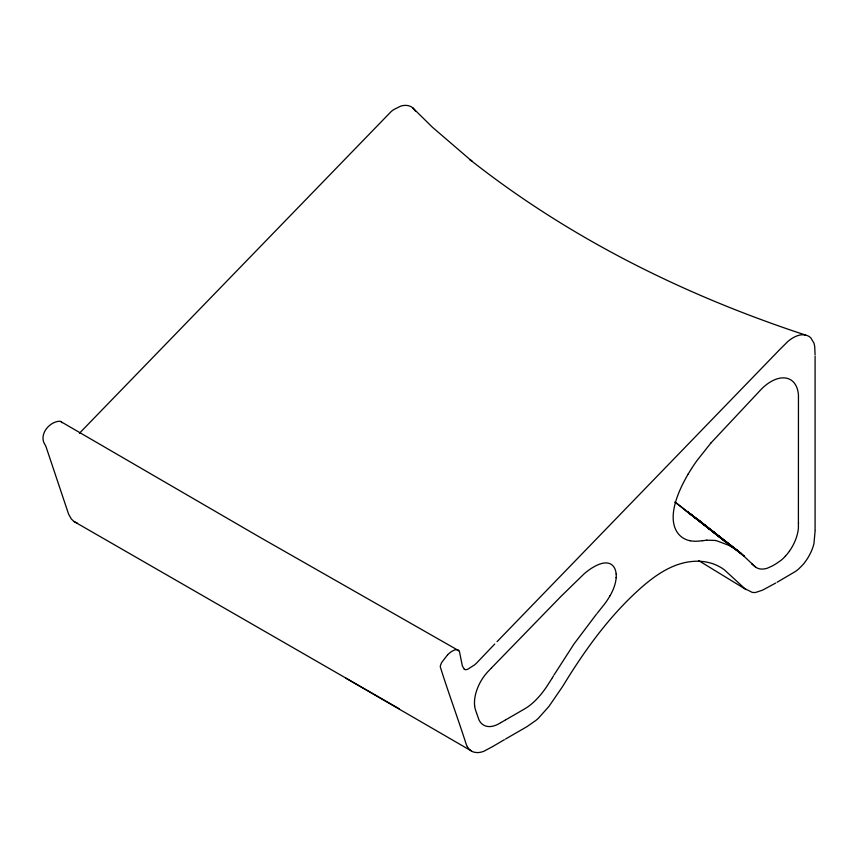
<?xml version="1.0" encoding="UTF-8"?>
<svg xmlns="http://www.w3.org/2000/svg" width="858" height="858" viewBox="0 0 858 858"><rect width="100%" height="100%" fill="white"/><g stroke="black" fill="none" stroke-linecap="round" stroke-linejoin="round"><path stroke-width="1.29" d="M815.089 530.501L815.089 356.113M815.089 531.156L813.952 543.564A27.842 16.077 -60 0 1 812.397 548.637L811.968 549.753A31.596 18.243 -60 0 1 808.161 557.368A32.121 18.544 -60 0 1 805.019 562.054A30.974 17.879 -60 0 1 802.777 564.832L798.777 568.865A34.62 19.991 -60 0 1 795.098 571.675L777.101 582.25M616.173 574.023A25.783 14.886 -60 0 1 616.205 577.681L616.162 577.552M616.151 577.745L616.13 578.056A26.201 15.122 -60 0 1 615.54 581.992L615.443 582.464A27.349 15.787 -60 0 1 614.253 586.593L614.071 587.14A29.74 17.171 -60 0 1 612.398 591.216L612.14 591.752A34.76 20.066 -60 0 1 610.059 595.709M610.07 595.709L609.77 596.224A44.82 25.869 -60 0 1 607.389 600.021L607.067 600.514A62.28 35.95 -60 0 1 604.493 604.139L597.254 613.223M554.032 674.978L574.023 643.929L596.546 614.049M553.453 675.943L552.305 677.863M551.994 678.378L546.525 686.904A71.032 41.012 -60 0 1 543.951 690.518L543.64 690.937A60.178 34.738 -60 0 1 540.883 694.444L540.604 694.776A53.711 31.006 -60 0 1 537.666 698.133L537.269 698.551A49.389 28.518 -60 0 1 534.298 701.533L533.901 701.908A48.273 27.874 -60 0 1 530.823 704.579L530.416 704.911A43.372 25.043 -60 0 1 527.273 707.239L523.637 709.469M562.784 686.218C584.287 650.89 608.697 616.848 639.596 589.081A158.612 91.581 -60 0 1 646.288 583.322L650.192 580.212A121.504 70.152 -60 0 1 657.024 575.257L661.003 572.683A103.175 59.567 -60 0 1 667.889 568.8L671.846 566.913A99.807 57.625 -60 0 1 678.635 564.307L682.507 563.17A110.382 63.728 -60 0 1 689.06 561.84L692.749 561.411A120.066 69.326 -60 0 1 698.97 561.239L702.445 561.475A124.035 71.611 -60 0 1 708.236 562.43L711.443 563.288A127.349 73.531 -60 0 1 716.741 565.315L719.648 566.784A141.667 81.789 -60 0 1 724.377 569.819L744.808 588.609L752.101 592.31A27.413 15.83 -60 0 0 755.555 592.46L762.43 590.207L775.707 583.054M562.451 686.732L548.852 706.542L538.256 718.382A45.603 26.33 -60 0 1 535.875 720.43L526.962 726.651L505.512 739.049M710.864 443.05L697.018 460.531A113.857 65.734 -60 0 0 695.162 463.159A105.952 61.175 -60 0 0 691.559 468.554M710.874 443.039L761.722 388.781A41.817 24.142 -60 0 1 766.173 384.856A38.406 22.169 -60 0 1 770.752 381.735A39.2 22.63 -60 0 1 775.332 379.493A39.028 22.533 -60 0 1 796.256 386.197A39.232 22.651 -60 0 1 797.726 390.369A38.256 22.083 -60 0 1 798.455 395.195L798.401 528.163A30.137 17.396 -60 0 1 797.414 533.912A31.521 18.2 -60 0 1 795.538 539.843A31.188 18.007 -60 0 1 789.403 551.201M779.085 350.203L787.976 341.366A33.537 19.359 -60 0 1 791.913 338.481A32.218 18.608 -60 0 1 797.061 335.886L798.734 335.349A30.405 17.557 -60 0 1 802.455 334.781A31.671 18.286 -60 0 1 808.129 335.971A31.714 18.308 -60 0 1 810.799 337.87L813.942 343.071A32.776 18.919 -60 0 1 814.746 347.05L815.089 354.815M778.571 350.761L498.466 640.207M497.05 641.666L498.058 640.626M491.409 668.017L560.918 596.449L583.933 574.013A74.614 43.072 -60 0 1 585.081 573.026L585.499 572.683A56.885 32.84 -60 0 1 588.62 570.238L589.038 569.937A50.257 29.022 -60 0 1 592.192 567.835L592.621 567.578A52.381 30.244 -60 0 1 595.784 565.819L596.203 565.615A44.959 25.954 -60 0 1 599.345 564.253L599.763 564.103A35.929 20.742 -60 0 1 602.831 563.234L603.228 563.159A30.663 17.707 -60 0 1 606.145 562.923L606.509 562.945A27.831 16.066 -60 0 1 609.159 563.416L609.491 563.534A26.459 15.272 -60 0 1 611.765 564.757L612.044 564.972A25.783 14.886 -60 0 1 613.845 566.934L614.049 567.245A25.461 14.704 -60 0 1 615.304 569.873L615.433 570.259A25.44 14.693 -60 0 1 616.087 573.455L616.141 573.916M491.066 668.371L487.784 671.793A35.039 20.227 -60 0 0 484.931 675.149L484.566 675.621A30.47 17.589 -60 0 0 482.046 679.279L481.724 679.793A31.435 18.147 -60 0 0 479.536 683.697L479.279 684.234A31.178 17.997 -60 0 0 477.488 688.288L477.305 688.76A31.253 18.039 -60 0 0 475.943 692.91L475.793 693.446A31.178 17.997 -60 0 0 474.935 697.468L474.86 697.929A31.446 18.157 -60 0 0 474.495 701.823L474.485 702.327A30.438 17.578 -60 0 0 474.646 705.877M494.755 644.015L476.93 662.708A38.16 22.029 -60 0 1 474.538 664.907L467.696 669.261A9.556 5.513 -60 0 1 464.275 669.326M79.419 433.269L391.28 111.443A29.955 17.299 -60 0 1 393.715 109.62L400.568 106.199A30.877 17.825 -60 0 1 404.354 105.427A31.446 18.157 -60 0 1 410.167 106.285A31.403 18.125 -60 0 1 412.934 108.001L415.433 111.036M447.576 654.826L441.816 662.312A9.116 5.266 -60 0 0 440.251 666.73C448.305 692.513 457.957 718.511 466.291 744.508A41.495 23.96 -60 0 0 467.288 746.535M492.674 746.546L504.386 739.693M492.449 746.675L484.073 751.168A33.655 19.434 -60 0 1 480.212 752.305A32.239 18.619 -60 0 1 477.037 752.595L474.12 752.187A30.373 17.535 -60 0 1 471.171 750.825L345.978 678.26M500.922 722.597L505.308 720.055M500.525 722.833L498.176 724.141A32.196 18.586 -60 0 1 494.98 725.536L494.626 725.654A30.985 17.889 -60 0 1 491.537 726.404L491.141 726.458A31.296 18.072 -60 0 1 488.288 726.522L487.923 726.479A31.21 18.018 -60 0 1 485.328 725.879L485.081 725.793A31.296 18.072 -60 0 1 480.555 722.436L480.383 722.189A31.21 18.018 -60 0 1 478.925 719.733L476.598 713.159M523.423 709.598L505.737 719.808M702.423 540.722L706.713 540.175M702.412 540.722L698.176 541.151A86.111 49.721 -60 0 1 694.036 541.205A66.86 38.599 -60 0 1 690.089 540.744M706.724 540.175L714.843 540.422A103.185 59.577 -60 0 1 717.202 540.958L729.193 545.441L738.749 551.437M805.469 335.038C685.038 295.517 569.573 238.363 469.862 159.599L471.954 161.218L432.325 127.145L412.73 107.829M61.958 422.704L61.401 422.039A10.714 6.188 -60 0 0 60.189 421.235C49.55 421.117 37.924 434.985 45.345 445.205A84.738 48.917 -60 0 1 46.15 447.115L68.597 514.135L71.364 519.036L74.153 521.61L399.142 708.751M464.328 669.229L462.344 665.915L459.545 651.951A13.9 8.022 -60 0 0 458.805 650.707L259.406 536.979L61.1 421.761M698.691 560.606L746.181 589.639M470.602 750.418L471.171 750.825M785.392 556.156A29.504 17.031 -60 0 1 781.037 560.317L776.458 563.502A80.266 46.343 -60 0 1 771.857 566.173L767.288 568.21A29.687 17.139 -60 0 1 762.923 569.047A31.692 18.297 -60 0 1 758.955 568.672A30.888 17.836 -60 0 1 755.555 567.063L739.489 552.037L710.488 529.558L741.666 553.86L687.719 511.915L744.497 556.413L685.242 510.242M674.999 502.112L721.01 538.009L690.154 513.674L715.862 533.601L713.212 531.52M675.128 502.059L725.289 541.677M722.05 539.071L697.382 519.111L725.557 541.924M727.552 543.597L730.555 546.117M751.544 563.706L755.544 567.052M458.805 650.718L458.376 650.257A8.248 4.762 -60 0 0 457.539 649.742L454.869 649.817L451.587 651.49A23.187 13.385 -60 0 0 447.576 654.836M476.533 712.966L475.375 709.512A34.856 20.12 -60 0 1 474.699 706.338L474.646 705.877M798.53 522.779L798.541 523.444M77.134 522.908A28.797 16.624 -60 0 1 74.153 521.61M470.592 750.418A34.384 19.852 -60 0 1 467.288 746.524M789.381 551.222A31.714 18.308 -60 0 1 785.402 556.156M690.079 540.733A61.454 35.478 -60 0 1 686.411 539.671A59.867 34.567 -60 0 1 683.054 537.977A56.489 32.615 -60 0 1 680.062 535.66A52.306 30.202 -60 0 1 677.509 532.711A48.187 27.821 -60 0 1 675.482 529.118A44.755 25.837 -60 0 1 674.045 524.892A42.074 24.292 -60 0 1 673.283 520.098A41.356 23.874 -60 0 1 673.24 514.811A43.769 25.268 -60 0 1 673.916 509.169A48.638 28.078 -60 0 1 675.214 503.314A55.438 32.003 -60 0 1 677.059 497.383A64.511 37.248 -60 0 1 679.354 491.452A75.536 43.608 -60 0 1 682.003 485.574A87.548 50.547 -60 0 1 684.963 479.794A96.064 55.459 -60 0 1 688.148 474.12M688.159 474.099A99.925 57.69 -60 0 1 691.559 468.575"/></g></svg>
